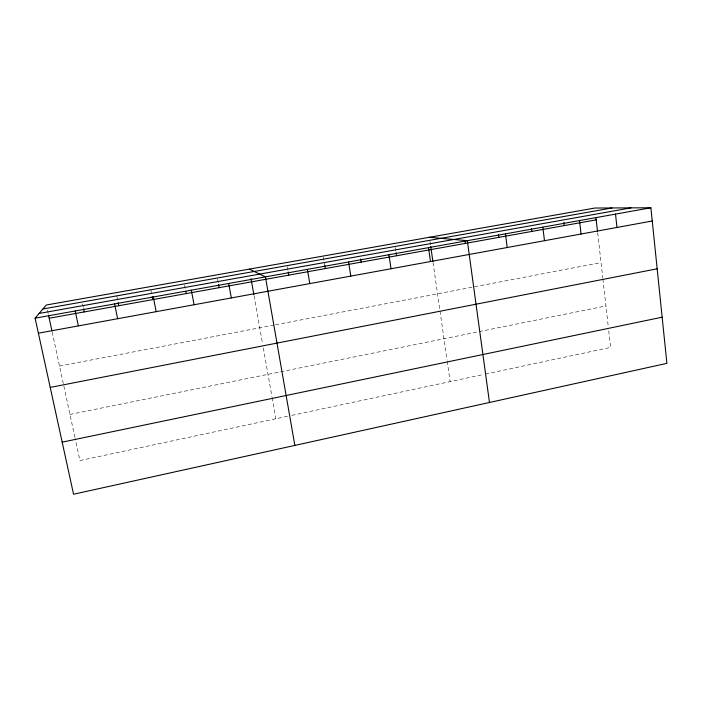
<?xml version="1.0" encoding="UTF-8"?>
<svg xmlns="http://www.w3.org/2000/svg" width="702" height="702" viewBox="0 0 702 702"><rect width="100%" height="100%" fill="white"/><g stroke="black" fill="none" stroke-linecap="round" stroke-linejoin="round"><path stroke-width="0.53" stroke-dasharray="3.51 2.63" d="M287.539 416.286L79.923 460.565L75.175 438.548M291.778 415.382L483.292 374.535M485.398 374.087L610.617 347.376L608.458 328.255M69.963 414.426L605.94 305.949M59.521 366.04L274.456 324.982M275.509 324.78L601.035 262.601M47.446 310.091L48.324 314.163M52.185 332.046L74.947 437.495M82.573 303.843L83.415 307.888M116.734 295.682L117.954 301.702M150.79 289.636L151.965 295.621M184.573 285.003L185.381 289.303M217.576 279.142L218.357 283.406M254.054 295.726L262.557 343.664M263.303 347.894L271.937 396.56M272.122 397.613L275.877 418.769M287.329 266.734L288.039 270.946M323.411 257.099L324.096 261.276M324.263 262.32L324.772 265.453M395.244 247.552L395.858 251.658M430.001 241.374L430.589 245.454M433.037 262.504L447.069 360.161M447.218 361.24L450.149 381.598M597.656 232.678L602.755 277.773M602.878 278.852L608.336 327.193"/><path stroke-width="1.05" d="M35.1 318.173L46.35 305.001L594.866 208.038L650.886 207.774L666.9 363.346L73.561 494.226L35.1 318.173L650.886 207.774M62.18 442.155L662.153 317.19M50.228 387.416L657.169 268.805M38.382 333.204L652.246 221.007M49.201 318.234L596.2 219.858M39.145 313.443L630.975 207.871M42.954 308.977L611.977 207.959M429.413 237.285L467.33 240.681L489.478 402.483M249.333 269.12L265.417 276.886L294.858 445.41M48.543 315.18L51.957 330.984M75.211 310.986L78.352 325.895M83.626 308.898L84.258 311.934M114.601 303.922L117.611 318.726M118.164 302.711L118.77 305.721M152.159 296.621L152.746 299.614M153.299 296.981L156.177 311.67M185.793 291.453L186.197 293.594M191.33 290.163L194.077 304.747M218.559 284.468L219.138 287.671M228.694 283.468L231.318 297.938M251.018 278.659L253.861 294.664M288.224 271.999L288.759 275.149M307.397 269.357L309.775 283.599M324.772 265.453L325.289 268.576M348.561 261.978L350.807 276.105M360.705 259.012L361.188 262.127M388.917 254.738L391.04 268.752M396.016 252.694L396.481 255.774M430.73 246.472L432.88 261.416M428.501 247.648L430.502 261.539M464.864 240.356L465.286 243.401M498.438 234.345L498.832 237.364M505.431 233.854L507.204 247.516M531.449 228.44L531.826 231.432M542.813 227.15L544.48 240.707M563.89 222.35L564.276 225.596M579.501 220.577L581.063 234.012M595.963 217.708L597.534 231.607M615.522 214.119L616.979 227.448"/></g></svg>
